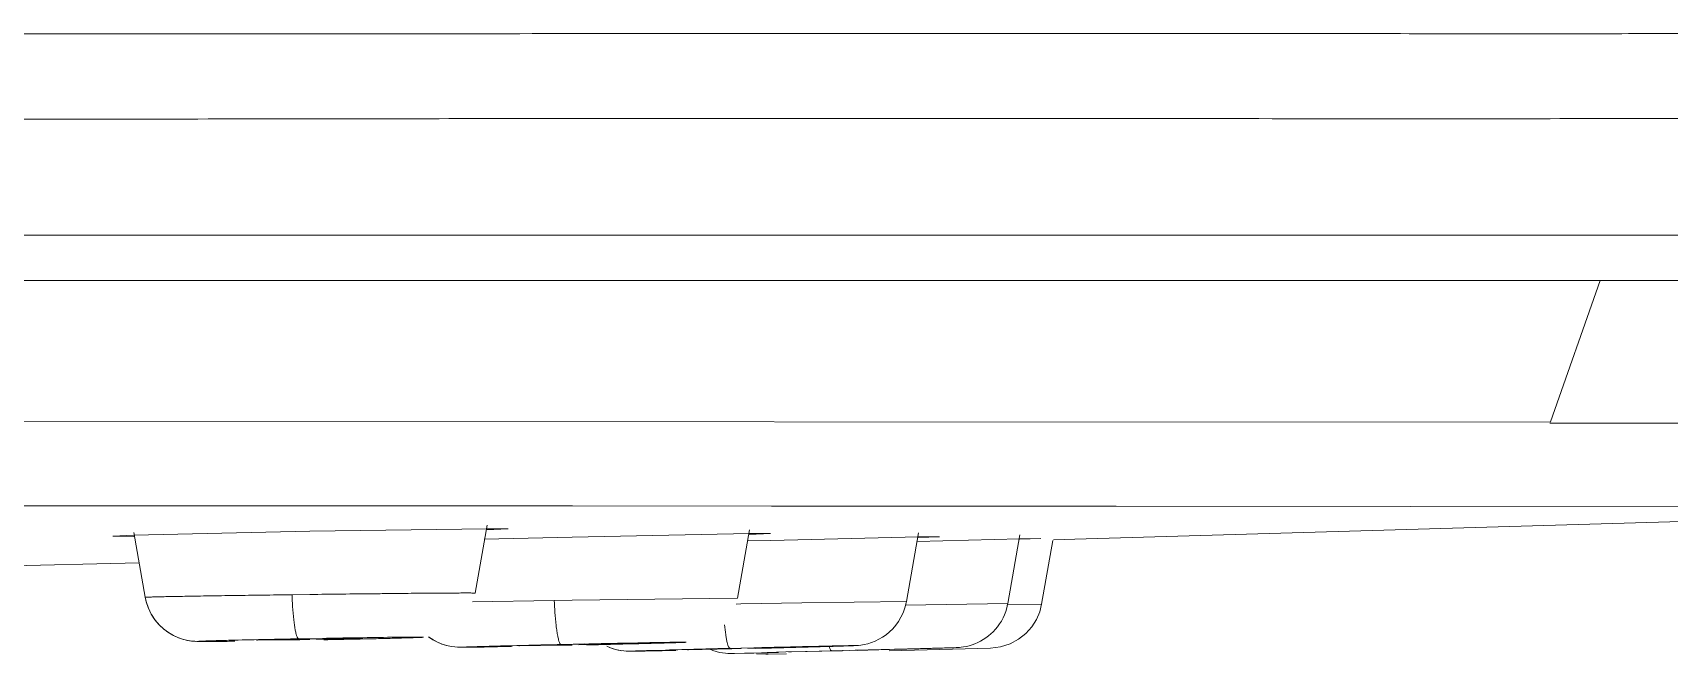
# Model space of a CAD drawing. Header units: millimetres. Extents: x 6110 to 6704, y -2661 to -1821.
# Drawn here: x 6513.839 to 6517.669, y -2151.067 to -2149.611 of the extents above; entities that cross this region are included whole.
import ezdxf

# ---------------------------------------------------------------- set-up
doc = ezdxf.new("R2010")
doc.units = ezdxf.units.MM
doc.header["$LTSCALE"] = 0.1
doc.layers.get('0').update_dxf_attribs({"lineweight": 15})

msp = doc.modelspace()

# ---------------------------------------------------------------- linework, layer by layer
for p, q in [((6515.4639, -2149.613), (6515.515, -2149.613)), ((6515.515, -2149.613), (6516.0695, -2149.6128)), ((6516.0695, -2149.6128), (6516.1302, -2149.6128)), ((6516.1302, -2149.6128), (6516.8818, -2149.6132)), ((6518.9443, -2150.0854), (6512.6298, -2150.0854)), ((6470.9189, -2150.1913), (6519.206, -2150.1913)), ((6517.5076, -2150.1913), (6517.391, -2150.5225)), ((6517.391, -2150.5229), (6513.6743, -2150.5219)), ((6513.0518, -2150.7194), (6514.0277, -2150.7194)), ((6514.0277, -2150.7194), (6514.1379, -2150.7194)), ((6514.1379, -2150.7194), (6514.468, -2150.7194)), ((6514.468, -2150.7194), (6514.4869, -2150.7194)), ((6514.4869, -2150.7194), (6514.7836, -2150.7195)), ((6514.7836, -2150.7195), (6515.0819, -2150.7195)), ((6515.0819, -2150.7195), (6515.1019, -2150.7195)), ((6515.1019, -2150.7195), (6515.568, -2150.7196)), ((6515.568, -2150.7196), (6515.649, -2150.7196)), ((6515.649, -2150.7196), (6515.913, -2150.7197)), ((6515.913, -2150.7197), (6516.1511, -2150.7198)), ((6516.1511, -2150.7198), (6516.2803, -2150.7198)), ((6516.2776, -2150.7971), (6518.8114, -2150.723)), ((6516.2803, -2150.7198), (6516.3749, -2150.7199)), ((6516.3749, -2150.7199), (6518.8089, -2150.7229)), ((6514.0756, -2150.7879), (6514.0261, -2150.7903)), ((6514.1021, -2150.9333), (6514.0753, -2150.7816)), ((6514.487, -2150.7787), (6514.0756, -2150.7879)), ((6514.9022, -2150.7727), (6514.487, -2150.7787)), ((6514.8741, -2150.9236), (6514.9022, -2150.7643)), ((6514.901, -2150.7753), (6514.9514, -2150.773)), ((6514.9514, -2150.773), (6514.9022, -2150.7727)), ((6515.5164, -2150.7843), (6515.1012, -2150.7925)), ((6515.4883, -2150.9354), (6515.5165, -2150.7754)), ((6515.5158, -2150.7861), (6515.5657, -2150.7841)), ((6515.5657, -2150.7841), (6515.5164, -2150.7843)), ((6515.8836, -2150.9433), (6515.9119, -2150.7827)), ((6516.121, -2150.948), (6516.1493, -2150.787)), ((6514.0261, -2150.7903), (6514.0755, -2150.7908)), ((6515.1012, -2150.7925), (6514.8956, -2150.7972)), ((6515.5662, -2150.8), (6515.5119, -2150.8013)), ((6515.9118, -2150.7921), (6515.5662, -2150.8)), ((6516.1491, -2150.7967), (6515.9088, -2150.8028)), ((6515.9113, -2150.7933), (6515.9611, -2150.7914)), ((6515.9611, -2150.7914), (6515.9118, -2150.7921)), ((6516.1488, -2150.7973), (6516.1986, -2150.7957)), ((6516.1986, -2150.7957), (6516.1491, -2150.7967)), ((6516.2001, -2150.9495), (6516.2264, -2150.8006)), ((6516.2281, -2150.7985), (6516.2776, -2150.7971)), ((6516.2777, -2150.7971), (6516.2281, -2150.7985)), ((6512.8939, -2150.8815), (6514.0879, -2150.8527)), ((6514.4873, -2150.9268), (6514.4456, -2150.9273)), ((6515.0594, -2150.9407), (6514.8682, -2150.9438)), ((6515.1012, -2150.9401), (6515.0594, -2150.9407)), ((6515.4883, -2150.9353), (6515.1012, -2150.9401)), ((6515.4964, -2150.949), (6515.4849, -2150.9492)), ((6515.639, -2150.9467), (6515.4964, -2150.949)), ((6515.8835, -2150.9432), (6515.639, -2150.9467)), ((6516.121, -2150.9479), (6515.8818, -2150.9518)), ((6516.2001, -2150.9494), (6516.1209, -2150.9509)), ((6516.1956, -2150.9671), (6516.2001, -2150.9494)), ((6514.2405, -2151.037), (6514.2507, -2151.0369)), ((6514.2507, -2151.0369), (6514.2633, -2151.0369)), ((6514.2633, -2151.0369), (6514.2786, -2151.0367)), ((6514.3623, -2151.0341), (6514.4641, -2151.033)), ((6514.3645, -2151.0339), (6514.3623, -2151.0341)), ((6514.4401, -2151.0319), (6514.3645, -2151.0339)), ((6514.4717, -2151.0313), (6514.4401, -2151.0319)), ((6514.4612, -2151.0305), (6514.5166, -2151.0295)), ((6514.4641, -2151.033), (6514.4872, -2151.0326)), ((6514.4873, -2151.031), (6514.4717, -2151.0313)), ((6514.5197, -2151.0304), (6514.4873, -2151.031)), ((6514.5028, -2151.0323), (6514.5344, -2151.0317)), ((6514.6122, -2151.0294), (6514.5197, -2151.0304)), ((6514.5344, -2151.0317), (6514.6005, -2151.03)), ((6514.6005, -2151.03), (6514.61, -2151.0296)), ((6514.61, -2151.0296), (6514.6122, -2151.0294)), ((6514.6482, -2151.0302), (6514.6737, -2151.0296)), ((6514.6737, -2151.0296), (6514.6957, -2151.029)), ((6514.8498, -2151.0505), (6514.8609, -2151.0504)), ((6514.8609, -2151.0504), (6514.8815, -2151.0501)), ((6514.8815, -2151.0501), (6514.9184, -2151.0495)), ((6514.9184, -2151.0495), (6514.9594, -2151.0487)), ((6514.9762, -2151.0473), (6515.079, -2151.0456)), ((6514.9784, -2151.0472), (6514.9762, -2151.0473)), ((6515.0537, -2151.0451), (6514.9784, -2151.0472)), ((6515.0853, -2151.0444), (6515.0537, -2151.0451)), ((6515.0755, -2151.044), (6515.1309, -2151.0427)), ((6515.079, -2151.0456), (6515.1012, -2151.0451)), ((6515.1012, -2151.044), (6515.0853, -2151.0444)), ((6515.1336, -2151.0433), (6515.1012, -2151.044)), ((6515.1172, -2151.0448), (6515.1487, -2151.044)), ((6515.2262, -2151.0418), (6515.1336, -2151.0433)), ((6515.1487, -2151.044), (6515.2146, -2151.0423)), ((6515.2146, -2151.0423), (6515.224, -2151.0419)), ((6515.2166, -2151.0431), (6515.2419, -2151.0424)), ((6515.224, -2151.0419), (6515.2262, -2151.0418)), ((6515.2419, -2151.0424), (6515.2859, -2151.0413)), ((6515.2844, -2151.058), (6515.32, -2151.057)), ((6515.2859, -2151.0413), (6515.3129, -2151.0406)), ((6515.3714, -2151.0563), (6515.4748, -2151.0541)), ((6515.3736, -2151.0562), (6515.3714, -2151.0563)), ((6515.4487, -2151.054), (6515.3736, -2151.0562)), ((6515.4802, -2151.0532), (6515.4487, -2151.054)), ((6515.471, -2151.053), (6515.5264, -2151.0516)), ((6515.4748, -2151.0541), (6515.4964, -2151.0536)), ((6515.4964, -2151.0528), (6515.4802, -2151.0532)), ((6515.5288, -2151.052), (6515.4964, -2151.0528)), ((6515.5127, -2151.0531), (6515.5442, -2151.0523)), ((6515.6214, -2151.0501), (6515.5288, -2151.052)), ((6515.5442, -2151.0523), (6515.6099, -2151.0505)), ((6515.6094, -2151.0511), (6515.6435, -2151.0502)), ((6515.6099, -2151.0505), (6515.6193, -2151.0502)), ((6515.6193, -2151.0502), (6515.6214, -2151.0501)), ((6515.6435, -2151.0502), (6515.6995, -2151.0486)), ((6515.6995, -2151.0486), (6515.7326, -2151.0477)), ((6515.7084, -2151.0585), (6515.7638, -2151.057)), ((6515.7326, -2151.0477), (6515.7504, -2151.0471)), ((6515.766, -2151.0572), (6515.7337, -2151.058)), ((6515.7501, -2151.058), (6515.7816, -2151.0571)), ((6515.7504, -2151.0471), (6515.7593, -2151.0468)), ((6515.7593, -2151.0468), (6515.7636, -2151.0466)), ((6515.7638, -2151.057), (6515.9163, -2151.0531)), ((6515.8587, -2151.0549), (6515.766, -2151.0572)), ((6515.9194, -2151.0536), (6515.7681, -2151.0577)), ((6515.7816, -2151.0571), (6515.8566, -2151.055)), ((6515.843, -2151.059), (6516.0803, -2151.0526)), ((6515.8558, -2151.0554), (6515.9419, -2151.053)), ((6515.8566, -2151.055), (6515.8587, -2151.0549)), ((6515.9163, -2151.0531), (6516.0011, -2151.0511)), ((6515.9419, -2151.053), (6515.9683, -2151.0522)), ((6515.9683, -2151.0522), (6515.994, -2151.0514)), ((6515.994, -2151.0514), (6516.0005, -2151.0512)), ((6516.0005, -2151.0512), (6516.003, -2151.0511)), ((6515.2437, -2151.0597), (6515.2553, -2151.0595)), ((6515.2553, -2151.0595), (6515.3116, -2151.0584)), ((6515.3116, -2151.0584), (6515.344, -2151.0577)), ((6515.5599, -2151.0631), (6515.4754, -2151.0651)), ((6515.4759, -2151.0651), (6515.4814, -2151.065)), ((6515.4814, -2151.065), (6515.5264, -2151.064)), ((6515.5049, -2151.0645), (6515.5846, -2151.0625)), ((6515.533, -2151.0655), (6515.5545, -2151.0668)), ((6515.5602, -2151.0667), (6515.5547, -2151.0668)), ((6515.5575, -2151.0626), (6515.6017, -2151.0613)), ((6515.603, -2151.0655), (6515.5597, -2151.0667)), ((6515.6017, -2151.0613), (6515.6517, -2151.06)), ((6515.6108, -2151.0614), (6515.6087, -2151.0615)), ((6515.6087, -2151.0615), (6515.6149, -2151.0614)), ((6515.6858, -2151.0593), (6515.6108, -2151.0614)), ((6515.6149, -2151.0614), (6515.7125, -2151.059)), ((6515.6517, -2151.06), (6515.7084, -2151.0585)), ((6515.7173, -2151.0584), (6515.6858, -2151.0593)), ((6515.7125, -2151.059), (6515.7337, -2151.0584)), ((6515.7337, -2151.058), (6515.7173, -2151.0584))]:
    msp.add_line(p, q)
for points in [[(6514.1021, -2150.9334), (6514.1042, -2150.9429), (6514.1094, -2150.9586), (6514.1163, -2150.973)], [(6514.1022, -2150.9333), (6514.1045, -2150.9437), (6514.1098, -2150.9595), (6514.1169, -2150.974), (6514.1256, -2150.987), (6514.1352, -2150.9983), (6514.1456, -2151.008), (6514.1567, -2151.0162), (6514.1682, -2151.0228), (6514.18, -2151.0282), (6514.1915, -2151.032), (6514.2025, -2151.0346), (6514.2118, -2151.036), (6514.2181, -2151.0365), (6514.2227, -2151.0368), (6514.2261, -2151.0369), (6514.229, -2151.0369), (6514.2324, -2151.0369), (6514.2405, -2151.037)], [(6514.1163, -2150.973), (6514.1247, -2150.9859), (6514.1341, -2150.9973), (6514.1444, -2151.007), (6514.1552, -2151.0152), (6514.1665, -2151.022), (6514.1782, -2151.0275), (6514.1896, -2151.0315), (6514.2006, -2151.0343), (6514.2101, -2151.0358), (6514.2168, -2151.0365), (6514.219, -2151.0366)], [(6515.7636, -2151.0466), (6515.7654, -2151.0465), (6515.7678, -2151.0464), (6515.7718, -2151.0461), (6515.7773, -2151.0454), (6515.7848, -2151.0442), (6515.7932, -2151.0422), (6515.8018, -2151.0395), (6515.8106, -2151.0361), (6515.8194, -2151.0318), (6515.828, -2151.0267), (6515.8363, -2151.0209), (6515.8443, -2151.0143), (6515.8518, -2151.0069), (6515.8588, -2150.9987), (6515.8652, -2150.9897), (6515.871, -2150.9799), (6515.8759, -2150.9694), (6515.88, -2150.9581), (6515.883, -2150.9461), (6515.8835, -2150.9432)], [(6516.003, -2151.0511), (6516.0047, -2151.051), (6516.0078, -2151.0508), (6516.0121, -2151.0504), (6516.0176, -2151.0496), (6516.024, -2151.0484), (6516.0307, -2151.0468), (6516.0375, -2151.0447), (6516.0442, -2151.0423), (6516.0507, -2151.0394), (6516.0572, -2151.0362), (6516.0635, -2151.0325), (6516.0696, -2151.0285), (6516.0756, -2151.024), (6516.0813, -2151.0192), (6516.0868, -2151.0139), (6516.0921, -2151.0082), (6516.097, -2151.0022), (6516.1017, -2150.9957), (6516.1059, -2150.9889), (6516.1098, -2150.9818), (6516.1132, -2150.9742), (6516.1162, -2150.9664), (6516.1186, -2150.9582), (6516.1206, -2150.9496), (6516.1209, -2150.9478)], [(6516.0804, -2151.0526), (6516.104, -2151.0497), (6516.1265, -2151.0425), (6516.1463, -2151.0317), (6516.1633, -2151.0181), (6516.1772, -2151.0023), (6516.188, -2150.9851), (6516.1956, -2150.9671)], [(6514.6039, -2151.0312), (6514.6195, -2151.0308), (6514.6482, -2151.0302)], [(6514.7653, -2151.0261), (6514.775, -2151.0325), (6514.7858, -2151.0383), (6514.7966, -2151.0428), (6514.8075, -2151.0463), (6514.8078, -2151.0463)], [(6514.7654, -2151.0261), (6514.7754, -2151.0327), (6514.7861, -2151.0384), (6514.7969, -2151.0429), (6514.8078, -2151.0463), (6514.8178, -2151.0485), (6514.8264, -2151.0497), (6514.8332, -2151.0503), (6514.837, -2151.0504), (6514.8396, -2151.0505), (6514.842, -2151.0505), (6514.8442, -2151.0505), (6514.8498, -2151.0505)], [(6515.1822, -2151.0481), (6515.1913, -2151.0519), (6515.2004, -2151.0549), (6515.2091, -2151.057), (6515.2176, -2151.0585)], [(6515.1886, -2151.0509), (6515.1976, -2151.054), (6515.2063, -2151.0564), (6515.2148, -2151.0581), (6515.2223, -2151.0591)], [(6515.4223, -2151.0547), (6515.4232, -2151.0551), (6515.4309, -2151.0581), (6515.4386, -2151.0605), (6515.446, -2151.0623), (6515.4532, -2151.0637), (6515.4601, -2151.0645), (6515.466, -2151.065), (6515.4698, -2151.0651), (6515.4723, -2151.0651), (6515.4738, -2151.0651), (6515.4759, -2151.0651)], [(6515.2223, -2151.0591), (6515.228, -2151.0595), (6515.2322, -2151.0597), (6515.2347, -2151.0597), (6515.2363, -2151.0597), (6515.238, -2151.0597), (6515.2397, -2151.0597), (6515.2437, -2151.0597)]]:
    msp.add_lwpolyline(points)
for centre, radius, start, end in [((6515.454, -2150.8886), 1.0091, 182.1982, 183.7791), ((6516.0584, -2150.8988), 0.9999, 182.4049, 184.0037), ((6514.965, -2177.7876), 26.7618, 91.07871, 91.40221), ((6515.1197, -2184.6226), 33.5985, 90.76867, 91.02854), ((6514.0174, -2124.3472), 26.6904, 271.07831, 271.40361), ((6515.9619, -2190.5013), 39.4673, 91.28695, 91.5062), ((6516.2179, -2200.7394), 49.7085, 91.07733, 91.25307), ((6514.2507, -2111.6936), 39.3613, 271.28668, 271.50716), ((6516.8974, -2207.998), 56.9629, 91.43494, 91.5868), ((6517.2977, -2222.9365), 71.9067, 91.289998, 91.411533), ((6514.108, -2094.2615), 56.8094, 271.43475, 271.58746)]:
    msp.add_arc(centre, radius, start, end)
for points, knots in [([(6495.0623, -2149.6134), (6495.988, -2149.613), (6497.8357, -2149.6127), (6500.5993, -2149.6135), (6503.3415, -2149.613), (6505.6063, -2149.6133), (6507.3927, -2149.613), (6508.7023, -2149.6125), (6509.9807, -2149.6116), (6511.0221, -2149.611), (6511.831, -2149.6115), (6512.5969, -2149.6124), (6513.5019, -2149.6139), (6514.5161, -2149.6137), (6515.1597, -2149.6132), (6515.4639, -2149.613)], [0, 0, 0, 0, 0.136111, 0.271708, 0.406381, 0.539336, 0.604747, 0.669067, 0.731911, 0.792739, 0.82219, 0.850865, 0.905361, 0.95527, 1, 1, 1, 1]), ([(6516.8818, -2149.6132), (6516.9875, -2149.6133), (6517.1872, -2149.6134), (6517.4698, -2149.6135), (6517.7195, -2149.6131), (6517.9946, -2149.6123), (6518.2355, -2149.6116), (6518.4462, -2149.6126), (6518.5746, -2149.6138), (6518.6872, -2149.6155), (6518.7866, -2149.6175), (6518.8753, -2149.6193), (6518.9438, -2149.6199), (6518.9953, -2149.6194), (6519.0436, -2149.6183), (6519.1016, -2149.6161), (6519.1683, -2149.6137), (6519.2116, -2149.6133), (6519.2326, -2149.6138)], [0, 0, 0, 0, 0.134914, 0.254852, 0.36064, 0.453512, 0.605928, 0.668061, 0.722338, 0.769867, 0.811756, 0.849127, 0.883103, 0.899173, 0.914798, 0.944804, 0.973188, 1, 1, 1, 1]), ([(6512.7654, -2149.8121), (6513.0452, -2149.8124), (6513.4591, -2149.8134), (6514.0024, -2149.8135), (6514.3901, -2149.813), (6514.7622, -2149.8124), (6515.223, -2149.812), (6515.7534, -2149.8119), (6516.3346, -2149.8122), (6516.8422, -2149.8125), (6517.2762, -2149.8124), (6517.6406, -2149.8124), (6517.9431, -2149.8122), (6518.1936, -2149.8119), (6518.4008, -2149.812), (6518.5724, -2149.8128), (6518.6966, -2149.8147), (6518.7836, -2149.8171), (6518.842, -2149.8184), (6518.8972, -2149.8188), (6518.9658, -2149.8176), (6519.0161, -2149.8156), (6519.049, -2149.8143)], [0, 0, 0, 0, 0.133607, 0.19758, 0.259399, 0.318713, 0.375203, 0.479409, 0.571916, 0.652723, 0.721724, 0.779117, 0.826691, 0.866143, 0.898715, 0.925633, 0.948075, 0.957981, 0.967221, 0.97596, 0.984311, 1, 1, 1, 1]), ([(6519.0841, -2150.5257), (6519.084, -2150.5257), (6519.0837, -2150.5258), (6519.0833, -2150.5258), (6519.0823, -2150.5259), (6519.0807, -2150.5261), (6519.0782, -2150.5264), (6519.075, -2150.5267), (6519.0711, -2150.5271), (6519.0665, -2150.5275), (6519.0589, -2150.5281), (6519.0477, -2150.5289), (6519.0321, -2150.5298), (6519.0136, -2150.5305), (6518.9923, -2150.5311), (6518.9681, -2150.5314), (6518.941, -2150.5313), (6518.9111, -2150.531), (6518.8656, -2150.5301), (6518.8016, -2150.5287), (6518.7164, -2150.5269), (6518.6201, -2150.5256), (6518.5125, -2150.5253), (6518.3933, -2150.5256), (6518.2595, -2150.5258), (6518.1032, -2150.5257), (6517.9119, -2150.5257), (6517.6703, -2150.5257), (6517.4908, -2150.5257), (6517.3899, -2150.5257)], [0, 0, 0, 0, 0.000214, 0.000479, 0.000849, 0.001904, 0.003379, 0.005274, 0.007588, 0.010322, 0.013474, 0.021035, 0.030272, 0.041186, 0.053779, 0.068056, 0.084019, 0.101666, 0.120993, 0.164658, 0.214959, 0.271841, 0.335284, 0.405449, 0.482821, 0.572232, 0.682126, 0.821479, 1, 1, 1, 1]), ([(6514.4456, -2150.9273), (6514.4225, -2150.9276), (6514.3777, -2150.9282), (6514.3227, -2150.929), (6514.2812, -2150.9296), (6514.2525, -2150.9301), (6514.2257, -2150.9305), (6514.2012, -2150.9309), (6514.1791, -2150.9313), (6514.1596, -2150.9317), (6514.1428, -2150.932), (6514.1306, -2150.9323), (6514.1222, -2150.9325), (6514.1171, -2150.9327), (6514.1127, -2150.9328), (6514.1091, -2150.9329), (6514.1066, -2150.933), (6514.1049, -2150.9331), (6514.104, -2150.9332), (6514.1033, -2150.9332), (6514.1027, -2150.9332), (6514.1024, -2150.9333), (6514.1022, -2150.9333), (6514.1022, -2150.9333)], [0, 0, 0, 0, 0.201702, 0.391591, 0.480384, 0.564206, 0.642334, 0.714046, 0.778623, 0.835528, 0.884462, 0.925141, 0.942296, 0.957281, 0.970063, 0.980614, 0.988908, 0.992201, 0.994919, 0.99706, 0.99862, 0.999599, 1, 1, 1, 1]), ([(6514.8741, -2150.9236), (6514.8741, -2150.9235), (6514.8739, -2150.9235), (6514.8736, -2150.9235), (6514.873, -2150.9235), (6514.8721, -2150.9234), (6514.8711, -2150.9234), (6514.8692, -2150.9234), (6514.8663, -2150.9233), (6514.8621, -2150.9233), (6514.857, -2150.9233), (6514.851, -2150.9233), (6514.8442, -2150.9233), (6514.8365, -2150.9233), (6514.8245, -2150.9234), (6514.8076, -2150.9235), (6514.785, -2150.9236), (6514.7596, -2150.9238), (6514.7316, -2150.924), (6514.7012, -2150.9243), (6514.6688, -2150.9247), (6514.6223, -2150.9252), (6514.5616, -2150.9258), (6514.5123, -2150.9264), (6514.4873, -2150.9268)], [0, 0, 0, 0, 0.000355, 0.001303, 0.002856, 0.005012, 0.007769, 0.011122, 0.019607, 0.030438, 0.043588, 0.059027, 0.076728, 0.096662, 0.118789, 0.169353, 0.227856, 0.293728, 0.366388, 0.445144, 0.529239, 0.617916, 0.80562, 1, 1, 1, 1]), ([(6514.4612, -2151.0306), (6514.4604, -2151.0306), (6514.4593, -2151.0295), (6514.4582, -2151.0277), (6514.4567, -2151.0244), (6514.455, -2151.0186), (6514.4522, -2151.0054), (6514.4493, -2150.9839), (6514.4478, -2150.9654), (6514.4471, -2150.9551)], [0, 0, 0, 0, 0.029022, 0.052203, 0.082594, 0.167192, 0.283746, 0.602657, 1, 1, 1, 1]), ([(6515.0755, -2151.044), (6515.0747, -2151.044), (6515.0736, -2151.043), (6515.0725, -2151.0412), (6515.0709, -2151.0379), (6515.0692, -2151.0321), (6515.0673, -2151.0233), (6515.0654, -2151.0121), (6515.063, -2150.9937), (6515.0617, -2150.9789), (6515.061, -2150.9686)], [0, 0, 0, 0, 0.029003, 0.052099, 0.082397, 0.166837, 0.283307, 0.429672, 0.602362, 1, 1, 1, 1]), ([(6515.471, -2151.053), (6515.4704, -2151.053), (6515.4694, -2151.0524), (6515.4684, -2151.0511), (6515.4671, -2151.0488), (6515.4656, -2151.0448), (6515.4639, -2151.0385), (6515.4623, -2151.0305), (6515.46, -2151.0167), (6515.4587, -2151.0055), (6515.4579, -2150.9977)], [0, 0, 0, 0, 0.031451, 0.054648, 0.084314, 0.165462, 0.277621, 0.419741, 0.589966, 1, 1, 1, 1]), ([(6514.3117, -2151.0363), (6514.2998, -2151.0365), (6514.2832, -2151.0366), (6514.2626, -2151.0368), (6514.2506, -2151.0369), (6514.2421, -2151.0369), (6514.2366, -2151.0369), (6514.2334, -2151.0369), (6514.2311, -2151.0368), (6514.2291, -2151.0368), (6514.2283, -2151.0367), (6514.2274, -2151.0366), (6514.2282, -2151.0364), (6514.229, -2151.0364), (6514.2308, -2151.0363), (6514.233, -2151.0362), (6514.2361, -2151.036), (6514.2414, -2151.0358), (6514.2497, -2151.0355), (6514.2616, -2151.0351), (6514.282, -2151.0345), (6514.2984, -2151.0341), (6514.3101, -2151.0338)], [0, 0, 0, 0, 0.212465, 0.299043, 0.371367, 0.4287, 0.451516, 0.470307, 0.484997, 0.495571, 0.502036, 0.504425, 0.506283, 0.512195, 0.522203, 0.536307, 0.554493, 0.576688, 0.632769, 0.703878, 0.78934, 1, 1, 1, 1]), ([(6514.669, -2151.0271), (6514.6808, -2151.027), (6514.6974, -2151.0268), (6514.7181, -2151.0266), (6514.7302, -2151.0265), (6514.7397, -2151.0265), (6514.7461, -2151.0265), (6514.7498, -2151.0266), (6514.7515, -2151.0266), (6514.7524, -2151.0267), (6514.7529, -2151.0267), (6514.7531, -2151.0268), (6514.7534, -2151.0268), (6514.7532, -2151.0269), (6514.753, -2151.0269), (6514.7526, -2151.027), (6514.7518, -2151.027), (6514.7502, -2151.0271), (6514.7479, -2151.0273), (6514.7449, -2151.0274), (6514.7396, -2151.0276), (6514.7314, -2151.0279), (6514.7196, -2151.0283), (6514.6993, -2151.0289), (6514.6829, -2151.0293), (6514.6712, -2151.0296)], [0, 0, 0, 0, 0.21288, 0.299706, 0.372298, 0.429913, 0.471807, 0.486641, 0.497358, 0.501176, 0.503967, 0.505738, 0.506507, 0.506911, 0.50827, 0.510645, 0.514042, 0.523909, 0.537875, 0.555923, 0.577981, 0.633792, 0.704634, 0.789834, 1, 1, 1, 1]), ([(6514.9265, -2151.0493), (6514.9146, -2151.0495), (6514.898, -2151.0498), (6514.8773, -2151.0501), (6514.8653, -2151.0503), (6514.8558, -2151.0504), (6514.8493, -2151.0505), (6514.8457, -2151.0505), (6514.8438, -2151.0504), (6514.843, -2151.0504), (6514.842, -2151.0504), (6514.8428, -2151.0502), (6514.8436, -2151.0502), (6514.8453, -2151.0501), (6514.8488, -2151.0499), (6514.855, -2151.0497), (6514.8642, -2151.0494), (6514.876, -2151.049), (6514.8964, -2151.0484), (6514.9128, -2151.048), (6514.9245, -2151.0477)], [0, 0, 0, 0, 0.212769, 0.299512, 0.372005, 0.429512, 0.471293, 0.486069, 0.496726, 0.50327, 0.505717, 0.507445, 0.513257, 0.523169, 0.537182, 0.577388, 0.633305, 0.70426, 0.789581, 1, 1, 1, 1]), ([(6515.2833, -2151.0396), (6515.2952, -2151.0394), (6515.3118, -2151.0391), (6515.3325, -2151.0388), (6515.3446, -2151.0386), (6515.3542, -2151.0385), (6515.3606, -2151.0385), (6515.3643, -2151.0385), (6515.3663, -2151.0385), (6515.367, -2151.0385), (6515.3681, -2151.0386), (6515.3673, -2151.0387), (6515.3666, -2151.0387), (6515.3648, -2151.0389), (6515.3614, -2151.039), (6515.3552, -2151.0393), (6515.346, -2151.0396), (6515.3343, -2151.0399), (6515.314, -2151.0405), (6515.2976, -2151.041), (6515.286, -2151.0413)], [0, 0, 0, 0, 0.213199, 0.300195, 0.372962, 0.430756, 0.472828, 0.48775, 0.498553, 0.505242, 0.507831, 0.50942, 0.515089, 0.52486, 0.538734, 0.578666, 0.634314, 0.705005, 0.790067, 1, 1, 1, 1]), ([(6515.6788, -2151.048), (6515.6907, -2151.0478), (6515.7113, -2151.0473), (6515.7355, -2151.0468), (6515.7496, -2151.0466), (6515.7573, -2151.0465), (6515.7603, -2151.0464), (6515.7643, -2151.0465), (6515.7609, -2151.0467), (6515.7579, -2151.0468), (6515.7508, -2151.0471), (6515.7372, -2151.0475), (6515.7136, -2151.0482), (6515.6934, -2151.0488), (6515.6818, -2151.0491)], [0, 0, 0, 0, 0.213409, 0.373408, 0.431324, 0.473521, 0.499369, 0.508755, 0.515851, 0.539365, 0.579173, 0.634704, 0.790244, 1, 1, 1, 1]), ([(6515.7084, -2151.0585), (6515.7079, -2151.0585), (6515.7068, -2151.0579), (6515.7055, -2151.056), (6515.704, -2151.053), (6515.7032, -2151.0506), (6515.7028, -2151.0492)], [0, 0, 0, 0, 0.127796, 0.321682, 0.608229, 1, 1, 1, 1]), ([(6515.3223, -2151.0581), (6515.3118, -2151.0583), (6515.2969, -2151.0587), (6515.2782, -2151.059), (6515.2667, -2151.0593), (6515.2571, -2151.0594), (6515.2502, -2151.0596), (6515.2458, -2151.0596), (6515.2432, -2151.0597), (6515.2411, -2151.0597), (6515.2397, -2151.0597), (6515.2389, -2151.0597), (6515.2384, -2151.0597), (6515.2381, -2151.0596), (6515.2379, -2151.0597), (6515.2378, -2151.0596), (6515.238, -2151.0596), (6515.2381, -2151.0596), (6515.2385, -2151.0595), (6515.239, -2151.0595), (6515.2396, -2151.0595), (6515.2403, -2151.0595), (6515.2415, -2151.0594), (6515.2434, -2151.0593), (6515.2472, -2151.0592), (6515.2533, -2151.059), (6515.262, -2151.0587), (6515.2726, -2151.0584), (6515.2803, -2151.0581), (6515.2844, -2151.058)], [0, 0, 0, 0, 0.239924, 0.341175, 0.428908, 0.502495, 0.561311, 0.584985, 0.604731, 0.620494, 0.632268, 0.63666, 0.640056, 0.642457, 0.643865, 0.644293, 0.644899, 0.64649, 0.649073, 0.65265, 0.657221, 0.662786, 0.669343, 0.685438, 0.705488, 0.757189, 0.823886, 0.905013, 1, 1, 1, 1])]:
    msp.add_open_spline(points, degree=3, knots=knots)

doc.saveas('drawing.dxf')
